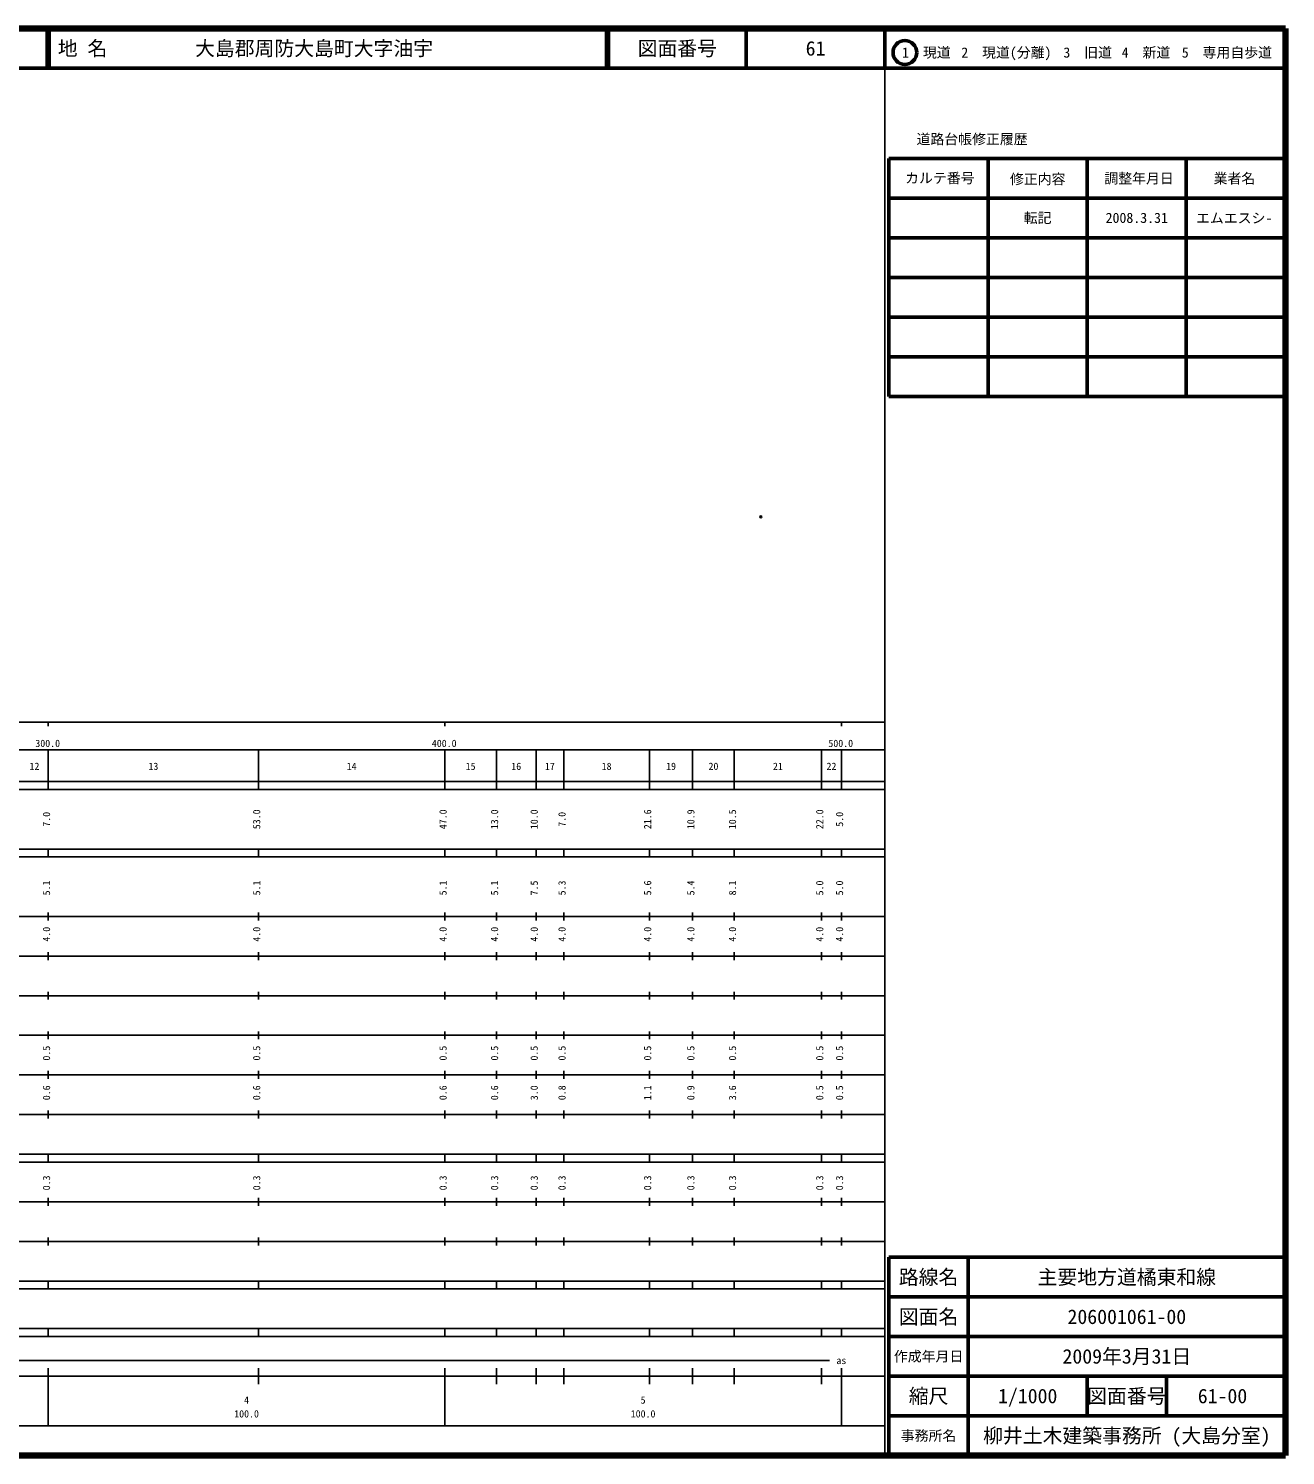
# Model space of a CAD drawing. Units: millimetres on the paper. Extents: x 40 to 680, y 20 to 380.
# Drawn here: x 363 to 680, y 20 to 380 of the extents above; entities that cross this region are included whole.
import ezdxf
from ezdxf.enums import TextEntityAlignment as Align

# ---------------------------------------------------------------- set-up
doc = ezdxf.new("R2010")
doc.units = ezdxf.units.MM
doc.header["$PDMODE"] = 32
doc.header["$PDSIZE"] = 0.5
doc.layers.add('M-OTRS', color=6, linetype='Continuous')
doc.layers.add('M-TTL-TXT', color=7, linetype='Continuous')
for name, color, linetype, lineweight in [('M-TTL', 2, 'Continuous', 140), ('M-TTL-BAND', 7, 'Continuous', 25), ('M-TTL-FRAM', 2, 'Continuous', 50), ('M-TTL-LINE', 7, 'Continuous', 50)]:
    doc.layers.add(name, color=color, linetype=linetype, lineweight=lineweight)
doc.styles.add('ＭＳ ゴシック', font='')
doc.styles.get('ＭＳ ゴシック').set_extended_font_data('MS Gothic')

msp = doc.modelspace()

# ---------------------------------------------------------------- linework, layer by layer
at = {"layer": 'M-OTRS'}
msp.add_point((547.671, 256.775), dxfattribs=at)
at = {"layer": 'M-TTL'}
for p, q in [((680, 380), (40, 380)), ((680, 20), (680, 380)), ((40, 20), (680, 20))]:
    msp.add_line(p, q, dxfattribs=at)
at = {"layer": 'M-TTL-BAND'}
for p, q in [((579, 20), (579, 370)), ((40, 205), (579, 205)), ((368, 205), (368, 204)), ((468, 205), (468, 204)), ((568, 205), (568, 204)), ((68, 198), (579, 198)), ((368, 188), (368, 198)), ((421, 188), (421, 198)), ((468, 188), (468, 198)), ((481, 188), (481, 198)), ((491, 188), (491, 198)), ((498, 188), (498, 198)), ((519.6, 188), (519.6, 198)), ((530.5, 188), (530.5, 198)), ((541, 188), (541, 198)), ((563, 188), (563, 198)), ((568, 188), (568, 198)), ((40, 190), (579, 190)), ((40, 188), (579, 188)), ((40, 173), (579, 173)), ((368, 171), (368, 173)), ((421, 171), (421, 173)), ((468, 171), (468, 173)), ((481, 171), (481, 173)), ((491, 171), (491, 173)), ((498, 171), (498, 173)), ((519.6, 171), (519.6, 173)), ((530.5, 171), (530.5, 173)), ((541, 171), (541, 173)), ((563, 171), (563, 173)), ((568, 171), (568, 173)), ((40, 171), (579, 171)), ((40, 156), (579, 156)), ((368, 155), (368, 157)), ((421, 155), (421, 157)), ((468, 155), (468, 157)), ((481, 155), (481, 157)), ((491, 155), (491, 157)), ((498, 155), (498, 157)), ((519.6, 155), (519.6, 157)), ((530.5, 155), (530.5, 157)), ((541, 155), (541, 157)), ((563, 155), (563, 157)), ((568, 155), (568, 157)), ((46, 146), (579, 146)), ((368, 145), (368, 147)), ((421, 145), (421, 147)), ((468, 145), (468, 147)), ((481, 145), (481, 147)), ((491, 145), (491, 147)), ((498, 145), (498, 147)), ((519.6, 145), (519.6, 147)), ((530.5, 145), (530.5, 147)), ((541, 145), (541, 147)), ((563, 145), (563, 147)), ((568, 145), (568, 147)), ((368, 135), (368, 137)), ((421, 135), (421, 137)), ((468, 135), (468, 137)), ((481, 135), (481, 137)), ((491, 135), (491, 137)), ((498, 135), (498, 137)), ((519.6, 135), (519.6, 137)), ((530.5, 135), (530.5, 137)), ((541, 135), (541, 137)), ((563, 135), (563, 137)), ((568, 135), (568, 137)), ((52, 136), (579, 136)), ((46, 126), (579, 126)), ((368, 125), (368, 127)), ((421, 125), (421, 127)), ((468, 125), (468, 127)), ((481, 125), (481, 127)), ((491, 125), (491, 127)), ((498, 125), (498, 127)), ((519.6, 125), (519.6, 127)), ((530.5, 125), (530.5, 127)), ((541, 125), (541, 127)), ((563, 125), (563, 127)), ((568, 125), (568, 127)), ((52, 116), (579, 116)), ((368, 115), (368, 117)), ((421, 115), (421, 117)), ((468, 115), (468, 117)), ((481, 115), (481, 117)), ((491, 115), (491, 117)), ((498, 115), (498, 117)), ((519.6, 115), (519.6, 117)), ((530.5, 115), (530.5, 117)), ((541, 115), (541, 117)), ((563, 115), (563, 117)), ((568, 115), (568, 117)), ((46, 106), (579, 106)), ((368, 105), (368, 107)), ((421, 105), (421, 107)), ((468, 105), (468, 107)), ((481, 105), (481, 107)), ((491, 105), (491, 107)), ((498, 105), (498, 107)), ((519.6, 105), (519.6, 107)), ((530.5, 105), (530.5, 107)), ((541, 105), (541, 107)), ((563, 105), (563, 107)), ((568, 105), (568, 107)), ((40, 96), (579, 96)), ((40, 94), (579, 94)), ((368, 94), (368, 96)), ((421, 94), (421, 96)), ((468, 94), (468, 96)), ((481, 94), (481, 96)), ((491, 94), (491, 96)), ((498, 94), (498, 96)), ((519.6, 94), (519.6, 96)), ((530.5, 94), (530.5, 96)), ((541, 94), (541, 96)), ((563, 94), (563, 96)), ((568, 94), (568, 96)), ((49, 84), (579, 84)), ((368, 83), (368, 85)), ((421, 83), (421, 85)), ((468, 83), (468, 85)), ((481, 83), (481, 85)), ((491, 83), (491, 85)), ((498, 83), (498, 85)), ((519.6, 83), (519.6, 85)), ((530.5, 83), (530.5, 85)), ((541, 83), (541, 85)), ((563, 83), (563, 85)), ((568, 83), (568, 85)), ((40, 74), (579, 74)), ((368, 73), (368, 75)), ((421, 73), (421, 75)), ((468, 73), (468, 75)), ((481, 73), (481, 75)), ((491, 73), (491, 75)), ((498, 73), (498, 75)), ((519.6, 73), (519.6, 75)), ((530.5, 73), (530.5, 75)), ((541, 73), (541, 75)), ((563, 73), (563, 75)), ((568, 73), (568, 75)), ((40, 64), (579, 64)), ((40, 62), (579, 62)), ((368, 62), (368, 64)), ((421, 62), (421, 64)), ((468, 62), (468, 64)), ((481, 62), (481, 64)), ((491, 62), (491, 64)), ((498, 62), (498, 64)), ((519.6, 62), (519.6, 64)), ((530.5, 62), (530.5, 64)), ((541, 62), (541, 64)), ((563, 62), (563, 64)), ((568, 62), (568, 64)), ((40, 52), (579, 52)), ((368, 50), (368, 52)), ((421, 50), (421, 52)), ((468, 50), (468, 52)), ((481, 50), (481, 52)), ((491, 50), (491, 52)), ((498, 50), (498, 52)), ((519.6, 50), (519.6, 52)), ((530.5, 50), (530.5, 52)), ((541, 50), (541, 52)), ((563, 50), (563, 52)), ((568, 50), (568, 52)), ((40, 50), (579, 50)), ((71, 44), (565, 44)), ((40, 40), (579, 40)), ((368, 27.5), (368, 42)), ((421, 38), (421, 42)), ((468, 27.5), (468, 42)), ((481, 38), (481, 42)), ((491, 38), (491, 42)), ((498, 38), (498, 42)), ((519.6, 38), (519.6, 42)), ((530.5, 38), (530.5, 42)), ((541, 38), (541, 42)), ((563, 38), (563, 42)), ((568, 27.5), (568, 42)), ((68, 27.5), (579, 27.5))]:
    msp.add_line(p, q, dxfattribs=at)
at = {"layer": 'M-TTL-FRAM'}
for p, q in [((580, 347.197), (580, 287.197)), ((580, 347.197), (680, 347.197)), ((580, 287.197), (680, 287.197)), ((680, 70), (580, 70)), ((580, 70), (580, 20))]:
    msp.add_line(p, q, dxfattribs=at)
at = {"layer": 'M-TTL-LINE'}
for p, q in [((367.75, 380), (367.75, 370)), ((368.25, 380), (368.25, 370)), ((508.747, 380), (508.747, 370)), ((509.247, 380), (509.247, 370)), ((543.997, 380), (543.997, 370)), ((579, 380), (579, 370)), ((40, 370), (680, 370)), ((605, 347.197), (605, 287.197)), ((630, 347.197), (630, 287.197)), ((655, 347.197), (655, 287.197)), ((580, 337.197), (680, 337.197)), ((580, 327.197), (680, 327.197)), ((580, 317.197), (680, 317.197)), ((580, 307.197), (680, 307.197)), ((580, 297.197), (680, 297.197)), ((600, 70), (600, 20)), ((680, 60), (580, 60)), ((680, 50), (580, 50)), ((680, 40), (580, 40)), ((630, 40), (630, 30)), ((650, 40), (650, 30)), ((680, 30), (580, 30))]:
    msp.add_line(p, q, dxfattribs=at)
msp.add_circle((584.031, 373.958), 3, dxfattribs=at)

# ---------------------------------------------------------------- texts
at = {"layer": 'M-TTL-BAND', "style": 'ＭＳ ゴシック'}
for s, p in [('300.0', (367.844, 198.195)), ('400.0', (467.844, 198.195)), ('500.0', (567.844, 198.195)), ('12', (364.5, 192.405)), ('13', (394.5, 192.405)), ('14', (444.5, 192.405)), ('15', (474.5, 192.405)), ('16', (486, 192.405)), ('17', (494.5, 192.405)), ('18', (508.8, 192.405)), ('19', (525.05, 192.405)), ('20', (535.75, 192.405)), ('21', (552, 192.405)), ('22', (565.5, 192.405)), ('as', (568, 42.5)), ('4', (418, 32.523)), ('5', (518, 32.523)), ('100.0', (418, 29.033)), ('100.0', (518, 29.033))]:
    msp.add_text(s, height=1.833, dxfattribs=at).set_placement(p, align=Align.BOTTOM_CENTER)
for s, p in [('7.0', (369, 180.5)), ('53.0', (422, 180.5)), ('47.0', (469, 180.5)), ('13.0', (482, 180.5)), ('10.0', (492, 180.5)), ('7.0', (499, 180.5)), ('21.6', (520.6, 180.5)), ('10.9', (531.5, 180.5)), ('10.5', (542, 180.5)), ('22.0', (564, 180.5)), ('5.0', (569, 180.5)), ('5.1', (369, 163.174)), ('5.1', (422, 163.174)), ('5.1', (469, 163.174)), ('5.1', (482, 163.174)), ('7.5', (492, 163.174)), ('5.3', (499, 163.174)), ('5.6', (520.6, 163.174)), ('5.4', (531.5, 163.174)), ('8.1', (542, 163.174)), ('5.0', (564, 163.174)), ('5.0', (569, 163.174)), ('4.0', (369, 151.5)), ('4.0', (422, 151.5)), ('4.0', (469, 151.5)), ('4.0', (482, 151.5)), ('4.0', (492, 151.5)), ('4.0', (499, 151.5)), ('4.0', (520.6, 151.5)), ('4.0', (531.5, 151.5)), ('4.0', (542, 151.5)), ('4.0', (564, 151.5)), ('4.0', (569, 151.5)), ('0.5', (369, 121.5)), ('0.5', (422, 121.5)), ('0.5', (469, 121.5)), ('0.5', (482, 121.5)), ('0.5', (492, 121.5)), ('0.5', (499, 121.5)), ('0.5', (520.6, 121.5)), ('0.5', (531.5, 121.5)), ('0.5', (542, 121.5)), ('0.5', (564, 121.5)), ('0.5', (569, 121.5)), ('0.6', (369, 111.5)), ('0.6', (422, 111.5)), ('0.6', (469, 111.5)), ('0.6', (482, 111.5)), ('3.0', (492, 111.5)), ('0.8', (499, 111.5)), ('1.1', (520.6, 111.5)), ('0.9', (531.5, 111.5)), ('3.6', (542, 111.5)), ('0.5', (564, 111.5)), ('0.5', (569, 111.5)), ('0.3', (369, 88.764)), ('0.3', (422, 88.764)), ('0.3', (469, 88.764)), ('0.3', (482, 88.764)), ('0.3', (492, 88.764)), ('0.3', (499, 88.764)), ('0.3', (520.6, 88.764)), ('0.3', (531.5, 88.764)), ('0.3', (542, 88.764)), ('0.3', (564, 88.764)), ('0.3', (569, 88.764))]:
    msp.add_text(s, height=1.833, rotation=90, dxfattribs=at).set_placement(p, align=Align.BOTTOM_CENTER)
at = {"layer": 'M-TTL-TXT', "style": 'ＭＳ ゴシック'}
for s, p in [('地 名', (370.38, 375)), ('大島郡周防大島町大字油宇', (405.024, 375))]:
    msp.add_text(s, height=3.666, dxfattribs=at).set_placement(p, align=Align.MIDDLE_LEFT)
for s, height, p in [('図面番号', 3.666, (526.622, 375)), ('61', 3.666, (561.497, 375)), ('1\u3000現道', 2.566, (589.448, 373.958)), ('2\u3000現道(分離)', 2.566, (609.619, 373.958)), ('3\u3000旧道', 2.566, (630.121, 373.958)), ('4\u3000新道', 2.566, (644.824, 373.958)), ('5\u3000専用自歩道', 2.566, (665.228, 373.958)), ('道路台帳修正履歴', 2.566, (600.968, 352.113)), ('カルテ番号', 2.566, (592.839, 342.277)), ('修正内容', 2.566, (617.509, 342.023)), ('調整年月日', 2.566, (643.089, 342.197)), ('業者名', 2.566, (667.134, 342.197)), ('転記', 2.566, (617.5, 332.245)), ('2008.3.31', 2.566, (642.5, 332.245)), ('エムエスシ-', 2.566, (667.077, 332.189)), ('路線名', 3.666, (590, 65)), ('路線名', 3.666, (590, 65)), ('主要地方道橘東和線', 3.666, (640, 65)), ('図面名', 3.666, (590, 55)), ('図面名', 3.666, (590, 55)), ('206001061-00', 3.666, (640, 55)), ('2009年3月31日', 3.666, (640, 45)), ('作成年月日', 2.566, (590, 45)), ('作成年月日', 2.566, (590, 45)), ('縮尺', 3.666, (590, 35)), ('縮尺', 3.666, (590, 35)), ('1/1000', 3.666, (615, 35)), ('図面番号', 3.666, (640, 35)), ('図面番号', 3.666, (640, 35)), ('61-00', 3.666, (664.125, 35)), ('事務所名', 2.566, (590, 25)), ('事務所名', 2.566, (590, 25)), ('柳井土木建築事務所 (大島分室)', 3.666, (640, 25))]:
    msp.add_text(s, height=height, dxfattribs=at).set_placement(p, align=Align.MIDDLE_CENTER)

doc.saveas('drawing.dxf')
